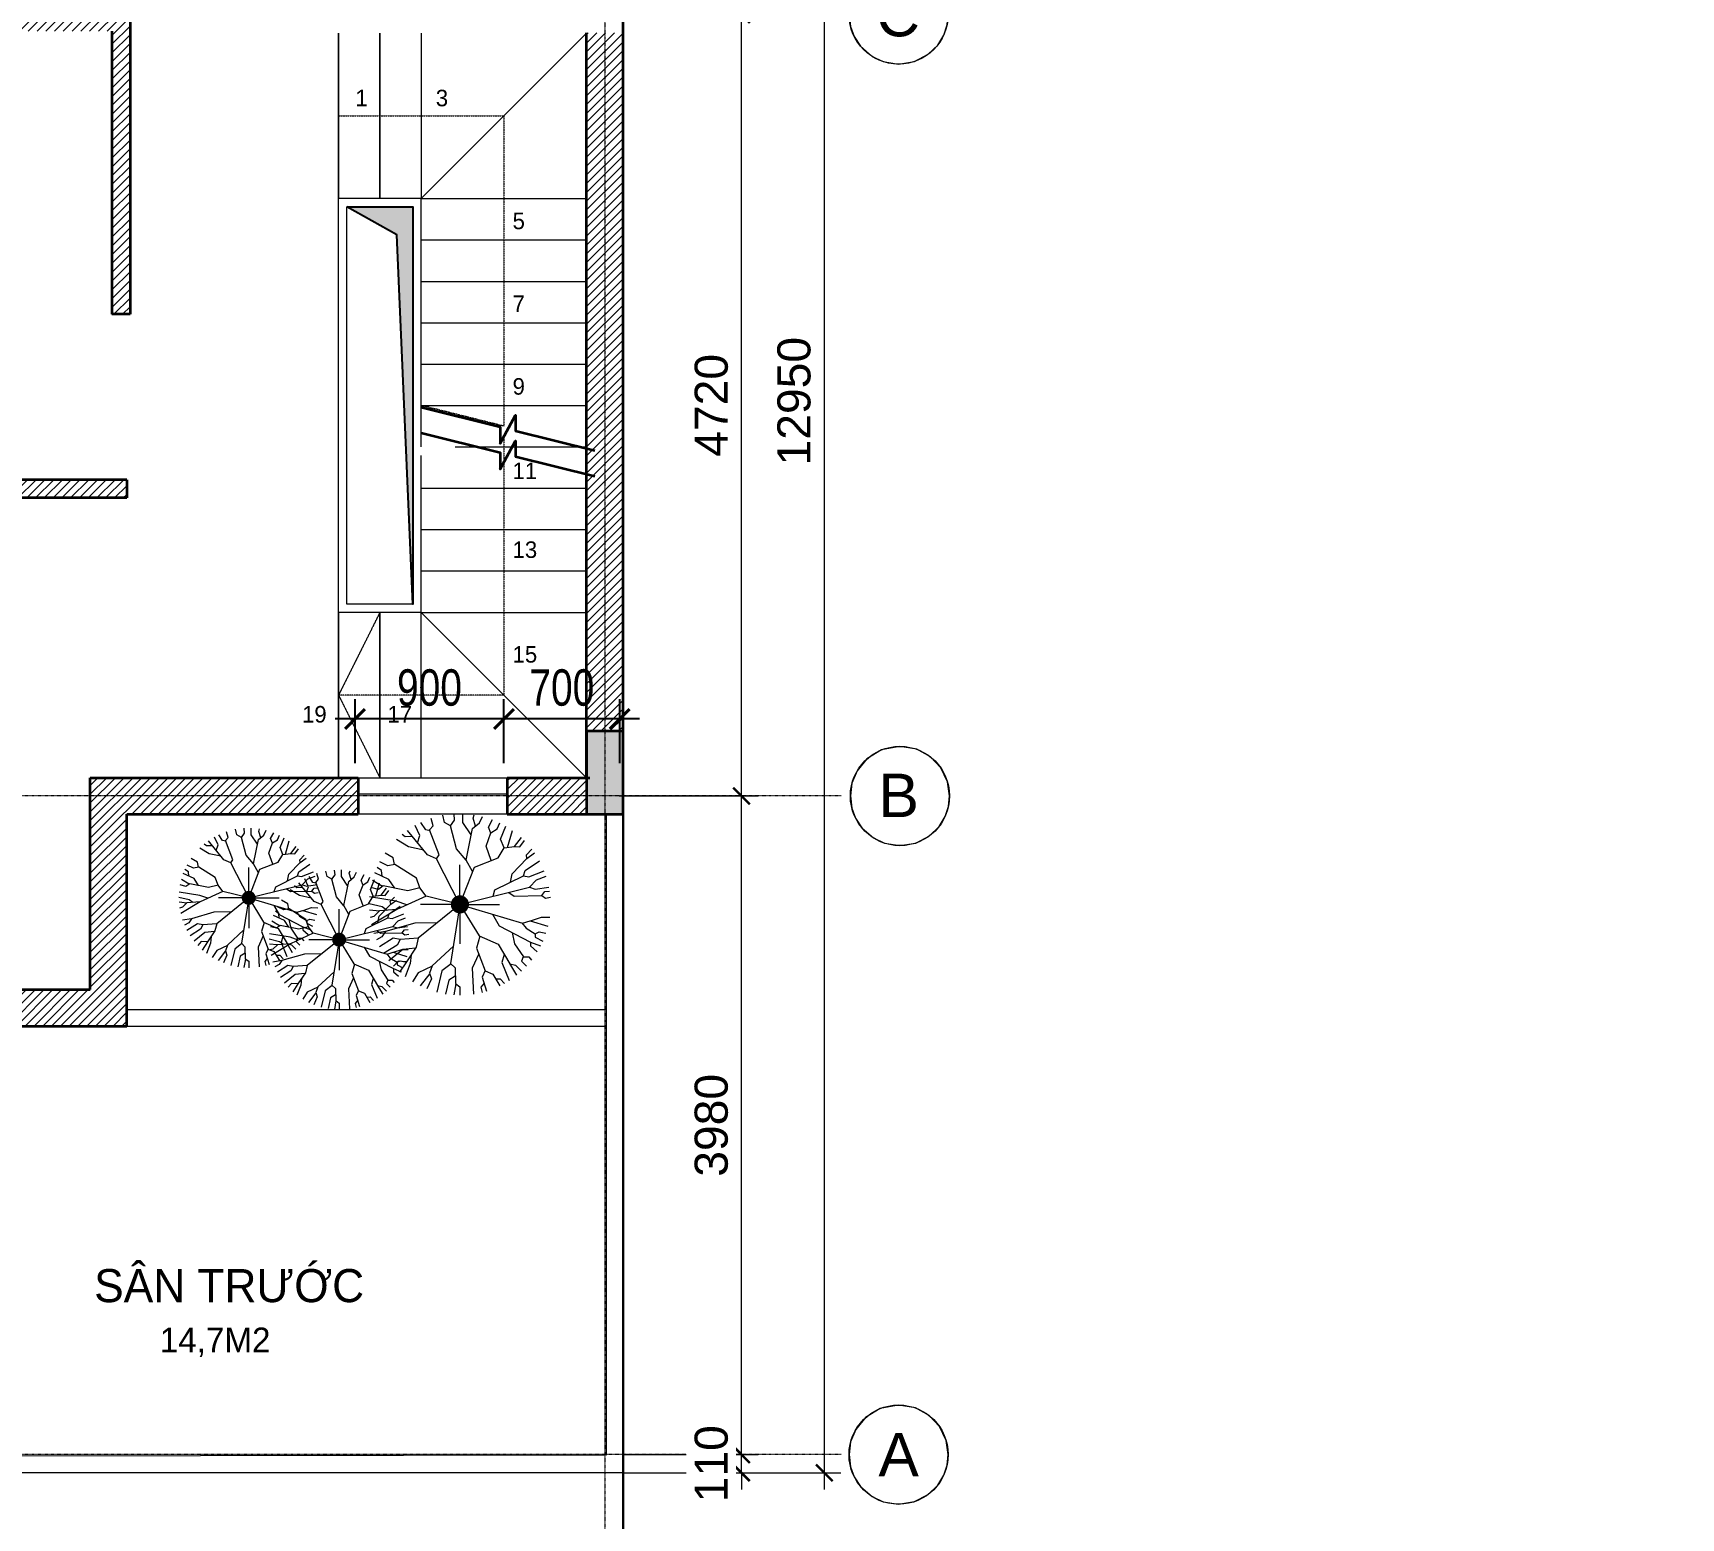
# Model space of a CAD drawing. Header units: millimetres. Extents: x -127141 to 682685, y -1234500 to 49778.
# Drawn here: x 317131 to 327093, y -15223 to -6250 of the extents above; entities that cross this region are included whole.
import ezdxf
from ezdxf.enums import TextEntityAlignment as Align

# ---------------------------------------------------------------- set-up
doc = ezdxf.new("R2010")
doc.units = ezdxf.units.MM
doc.header["$MEASUREMENT"] = 0
doc.set_wipeout_variables(frame=1)
for name, pattern in [('DASHDOT', [1, 0.5, -0.25, 0, -0.25]), ('HIDDEN', [0.75, 0.5, -0.25]), ('HIDDEN2', [0.1875, 0.125, -0.0625])]:
    doc.linetypes.add(name, pattern=pattern)
for name, color, linetype, lineweight in [('-DOOR', 137, 'Continuous', 9), ('-HATCH', 8, 'Continuous', 5), ('-KH', 143, 'Continuous', 13), ('-LINE1', 7, 'Continuous', 18), ('-TEXT', 7, 'Continuous', 15), ('-TREE', 86, 'Continuous', 5), ('-WALL', 4, 'Continuous', 35), ('A-COT VACH', 2, 'Continuous', 35), ('A-DIM', 251, 'Continuous', 15), ('A-HATCH', 251, 'Continuous', 5), ('A-KY HIEU', 34, 'Continuous', 20), ('A-NET THAY', 125, 'Continuous', 18), ('A-TRUC', 251, 'DASHDOT', 5), ('Chi gioi xay dung', 5, 'HIDDEN', 25), ('TEXT25', 2, 'Continuous', 13)]:
    doc.layers.add(name, color=color, linetype=linetype, lineweight=lineweight)
doc.layers.add('12. NET DIM', color=252, linetype='Continuous')
doc.layers.add('LUOI GIONG', color=160, linetype='Continuous', plot=False)
doc.styles.add('A1-arial', font='arial.ttf', dxfattribs={"width": 0.8})
doc.styles.add('AVANH', font='', dxfattribs={"width": 0.8})
doc.styles.get("Standard").update_dxf_attribs({"font": 'arial.ttf'})
doc.styles.add('SVN_AVO_thuong', font='')
doc.styles.add('T1', font='', dxfattribs={"height": 200})
doc.styles.get('AVANH').set_extended_font_data('.VnAvantH')
doc.styles.get('SVN_AVO_thuong').set_extended_font_data('SVN-Avo')
doc.styles.get('T1').set_extended_font_data('VNgeometric Light')
doc.dimstyles.new('C_100A3', dxfattribs={"dimscale": 100, "dimtxt": 2.2, "dimasz": 1.2, "dimexe": 1.2, "dimexo": 0, "dimgap": 0.75, "dimtad": 1, "dimdec": 0, "dimzin": 0, "dimdsep": 46, "dimtxsty": 'AVANH', "dimblk": 'ARCHTICK', "dimcen": 0, "dimdle": 1.2, "dimclrd": 256, "dimclre": 256, "dimclrt": 7, "dimadec": 0, "dimazin": 0, "dimtfac": 0.0001, "dimtdec": 0, "dimtix": 1, "dimtmove": 2, "dimatfit": 3, "dimfxl": 1.8, "dimtolj": 1, "dimtzin": 0, "dimarcsym": 0})
doc.dimstyles.new('DIM_LAYOUT A2-A3', dxfattribs={"dimscale": 0, "dimtxt": 2, "dimasz": 1, "dimexe": 1, "dimexo": 0, "dimgap": 0.8, "dimtad": 1, "dimdec": 0, "dimlfac": -1, "dimzin": 0, "dimdsep": 46, "dimtxsty": 'Standard', "dimblk": 'ARCHTICK', "dimcen": 1, "dimdle": 1, "dimclrd": 256, "dimclre": 256, "dimclrt": 7, "dimadec": 0, "dimazin": 0, "dimtfac": 1, "dimtdec": 0, "dimtix": 1, "dimtofl": 0, "dimtmove": 2, "dimatfit": 3, "dimldrblk": 'ARCHTICK', "dimfxl": 1, "dimtfill": 1, "dimtolj": 1, "dimtzin": 0, "dimarcsym": 0})

# ---------------------------------------------------------------- blocks, each defined once
blk = doc.blocks.new('tree-plan 2')
at = {"layer": '-TREE', "lineweight": 5}
for p, q in [((-1.523, 3.791), (-1.854, 4.643)), ((-1.354, 4.226), (-1.561, 4.75)), ((-0.848, 4.153), (-0.95, 4.909)), ((-0.703, 4.684), (-0.73, 4.946)), ((-0.486, 4.515), (-0.703, 4.684)), ((-0.486, 4.515), (-0.341, 4.709)), ((-0.341, 4.709), (-0.394, 4.984)), ((0.697, 4.491), (0.711, 4.949)), ((0.897, 3.865), (1.195, 4.855)), ((1.517, 4.37), (1.592, 4.74)), ((1.807, 4.153), (2.025, 4.572)), ((-2.73, 3.67), (-3.048, 3.963)), ((-2.537, 3.694), (-2.842, 4.114)), ((-2.537, 3.694), (-2.73, 3.67)), ((-1.692, 2.873), (-2.537, 3.694)), ((-1.861, 3.598), (-2.403, 4.385)), ((-1.572, 3.501), (-1.523, 3.791)), ((-0.944, 3.839), (-1.354, 4.226)), ((-0.944, 3.839), (-0.848, 4.153)), ((0, 0), (-0.944, 3.839)), ((-0.462, 2.994), (-0.486, 4.515)), ((0.905, 3.892), (0.697, 4.491)), ((1.034, 3.451), (0.897, 3.865)), ((1.024, 3.417), (1.3, 3.646)), ((1.18, 2.172), (2.073, 3.887)), ((1.3, 3.646), (1.614, 4.153)), ((1.614, 4.153), (1.517, 4.37)), ((1.614, 4.153), (1.807, 4.153)), ((2.073, 3.887), (2.291, 4.444)), ((2.073, 3.887), (2.29, 3.887)), ((2.29, 3.887), (2.62, 4.258)), ((2.893, 3.791), (3.07, 3.946)), ((2.893, 3.501), (2.893, 3.791)), ((3.134, 3.404), (3.396, 3.67)), ((-3.14, 2.631), (-4.077, 2.894)), ((-3.189, 3.018), (-3.678, 3.387)), ((-3.165, 3.308), (-3.512, 3.559)), ((-3.189, 3.018), (-3.165, 3.308)), ((-3.116, 2.438), (-3.189, 3.018)), ((-1.572, 3.501), (-1.861, 3.598)), ((-1.219, 2.783), (-1.692, 2.873)), ((-0.799, 1.931), (-1.572, 3.501)), ((-0.662, 2.69), (-0.462, 2.994)), ((0, 0), (1.034, 3.451)), ((1.549, 2.882), (2.169, 3.018)), ((2.169, 3.018), (2.893, 3.501)), ((2.193, 2.1), (3.279, 2.752)), ((2.882, 3.493), (3.134, 3.404)), ((3.251, 2.735), (3.905, 3.123)), ((3.279, 2.752), (3.352, 3.066)), ((3.352, 3.066), (3.679, 3.386)), ((-4.154, 2.052), (-4.487, 2.206)), ((-3.599, 2.245), (-4.311, 2.532)), ((-3.937, 1.713), (-4.154, 2.052)), ((-3.116, 2.438), (-3.599, 2.245)), ((-2.561, 2.1), (-3.116, 2.438)), ((-2.054, 0.796), (-2.561, 2.1)), ((-0.449, 1.825), (-0.799, 1.931)), ((0, 0), (0, 2.176)), ((0.541, 1.804), (1.18, 2.172)), ((1.735, 1.061), (2.193, 2.1)), ((2.768, 2.445), (3.207, 2.317)), ((3.207, 2.317), (4.196, 2.719)), ((3.834, 1.81), (4.491, 2.198)), ((4.1, 2.221), (4.354, 2.459)), ((4.105, 1.97), (4.1, 2.221)), ((-4.492, 1.085), (-4.844, 1.24)), ((-4.251, 1.569), (-4.669, 1.789)), ((-4.178, 0.699), (-4.492, 1.085)), ((-3.923, 1.709), (-4.251, 1.569)), ((-3.213, 1.448), (-3.937, 1.713)), ((-2.415, 1.723), (-3.213, 1.448)), ((0, 0), (1.735, 1.061)), ((1.755, 1.108), (2.41, 0.916)), ((2.41, 0.916), (3.665, 1.399)), ((2.724, 1.037), (3.521, 0.675)), ((3.649, 1.393), (4.003, 1.23)), ((3.665, 1.399), (3.834, 1.81)), ((4.003, 1.23), (4.779, 1.471)), ((4.332, 1.332), (4.558, 1.158)), ((4.558, 1.158), (4.848, 1.224)), ((-4.516, 0.168), (-4.997, 0.171)), ((-4.757, 0.723), (-4.939, 0.781)), ((-4.307, 0.857), (-4.757, 0.723)), ((-3.835, 0.627), (-4.516, 0.168)), ((-2.441, 0.337), (-4.178, 0.699)), ((-2.43, 0.343), (-3.068, -0.195)), ((-1.804, 0.699), (-2.441, 0.337)), ((0, 0), (-2.054, 0.796)), ((0, 0), (2.176, 0)), ((3.521, 0.675), (4.943, 0.754)), ((-4.637, -0.291), (-4.99, -0.32)), ((-4.516, -0.847), (-4.911, -0.94)), ((-4.323, -0.509), (-4.637, -0.291)), ((-4.323, -0.509), (-4.516, -0.847)), ((-3.068, -0.195), (-4.323, -0.509)), ((0, 0), (-2.513, -1.282)), ((0, 0), (-2.176, 0)), ((0, 0), (-0.462, -1.861)), ((0, 0), (0, -2.176)), ((0, 0), (1.855, -2.296)), ((0, 0), (3.255, -0.509)), ((2.298, -0.359), (3.376, -1.523)), ((3.255, -0.509), (3.496, -0.267)), ((3.279, -0.485), (3.665, -0.992)), ((3.496, -0.267), (4.365, -0.243)), ((3.955, -0.254), (4.172, -0.605)), ((4.172, -0.605), (4.938, -0.785)), ((4.365, -0.243), (4.534, -0.002)), ((4.378, -0.225), (4.988, -0.341)), ((4.534, -0.002), (5, -0.002)), ((-4.323, -1.475), (-4.74, -1.59)), ((-4.106, -1.668), (-4.323, -1.475)), ((-2.73, -1.137), (-4.106, -1.668)), ((-4.051, -1.647), (-4.106, -1.886)), ((-2.73, -1.789), (-4.079, -2.891)), ((-2.513, -1.282), (-2.73, -1.137)), ((-2.513, -1.282), (-2.73, -1.789)), ((1.007, -1.246), (1.035, -2.489)), ((3.376, -1.523), (3.786, -1.668)), ((3.399, -1.531), (3.762, -2.296)), ((3.665, -0.992), (4.834, -1.278)), ((3.786, -1.668), (4.1, -1.572)), ((3.801, -1.663), (4.494, -2.191)), ((4.1, -1.572), (4.659, -1.815)), ((-4.106, -1.886), (-4.514, -2.149)), ((-3.792, -2.2), (-4.354, -2.459)), ((-3.396, -2.333), (-3.792, -2.2)), ((-3.738, -2.612), (-3.72, -3.021)), ((-2.979, -1.992), (-3.165, -2.828)), ((-1.451, -2.393), (-2.199, -3.576)), ((-0.92, -2.2), (-1.451, -2.393)), ((-0.462, -1.861), (-0.92, -2.2)), ((-0.92, -2.2), (-0.751, -2.876)), ((-0.462, -1.861), (0.287, -3.48)), ((1.035, -2.489), (1.493, -4.108)), ((1.855, -2.296), (1.928, -3.287)), ((1.855, -2.296), (2.362, -2.417)), ((2.362, -2.417), (3.159, -2.948)), ((2.412, -2.45), (2.483, -3.142)), ((2.769, -2.688), (3.255, -2.731)), ((3.762, -2.296), (4.266, -2.608)), ((-3.72, -3.021), (-3.852, -3.187)), ((-3.165, -2.828), (-3.571, -3.5)), ((-2.196, -3.595), (-2.561, -3.673)), ((-2.199, -3.576), (-2.127, -3.963)), ((-0.892, -3.591), (-1.379, -3.915)), ((-0.751, -2.876), (-1.017, -4.229)), ((-0.172, -3.504), (-0.42, -4.982)), ((0.029, -2.922), (-0.172, -3.504)), ((0.287, -3.48), (1.122, -4.873)), ((0.287, -3.48), (0.359, -4.422)), ((1.929, -3.287), (1.855, -3.673)), ((1.928, -3.287), (2.242, -3.456)), ((2.242, -3.456), (2.707, -4.204)), ((2.483, -3.142), (3.107, -3.917)), ((3.159, -2.948), (3.134, -3.407)), ((3.134, -3.407), (3.409, -3.657)), ((3.159, -2.948), (3.734, -3.326)), ((3.255, -2.731), (3.982, -3.023)), ((-2.561, -3.673), (-2.829, -4.123)), ((-2.127, -3.963), (-2.343, -4.417)), ((-1.861, -4.325), (-2.038, -4.566)), ((-1.55, -4.287), (-1.861, -4.325)), ((-1.379, -3.915), (-1.735, -4.689)), ((-0.985, -4.272), (-1.317, -4.823)), ((-1.017, -4.229), (-0.824, -4.494)), ((-0.824, -4.494), (-0.926, -4.913)), ((0.142, -4.277), (-0.027, -5)), ((0.327, -4.008), (0.142, -4.277)), ((0.371, -4.434), (0.313, -4.99)), ((0.359, -4.422), (0.673, -4.736)), ((1.493, -4.108), (1.599, -4.738)), ((1.493, -4.108), (1.783, -4.301)), ((1.783, -4.301), (1.95, -4.604)), ((1.855, -3.673), (2.329, -4.424)), ((0.673, -4.736), (0.727, -4.947))]:
    blk.add_line(p, q, dxfattribs=at)
at = {"layer": '-TREE', "lineweight": 5, "const_width": 0.5}
blk.add_lwpolyline([(-0.25, 0, 1), (0.25, 0, 1)], format="xyb", close=True, dxfattribs=at)
blk = doc.blocks.new('_ArchTick')
at = {"color": 0, "linetype": 'ByBlock', "const_width": 0.15}
blk.add_lwpolyline([(-0.5, -0.5), (0.5, 0.5)], dxfattribs=at)
blk = doc.blocks.new('*D189')
at = {"layer": '12. NET DIM', "lineweight": -2, "transparency": 16777216}
for p, q in [((319977.5, -10663.1), (319977.5, -10275.4)), ((320677.5, -10663.1), (320677.5, -10275.4)), ((320797.5, -10395.4), (319857.5, -10395.4))]:
    blk.add_line(p, q, dxfattribs=at)
at = {"layer": 'Defpoints', "color": 0, "transparency": 16777216}
for p in [(319977.5, -10395.4), (319977.5, -10663.1), (320677.5, -10663.1)]:
    blk.add_point(p, dxfattribs=at)
at = {"layer": '12. NET DIM', "lineweight": -2, "transparency": 16777216, "xscale": 119.9999999999999, "yscale": 119.9999999999999, "zscale": 119.9999999999999, "rotation": 180}
blk.add_blockref('_ArchTick', (319977.5, -10395.4), dxfattribs=at)
at = {"layer": '12. NET DIM', "lineweight": -2, "transparency": 16777216, "xscale": 119.9999999999999, "yscale": 119.9999999999999, "zscale": 119.9999999999999}
blk.add_blockref('_ArchTick', (320677.5, -10395.4), dxfattribs=at)
at = {"layer": '12. NET DIM', "color": 7, "transparency": 16777216, "insert": (320327.5, -10206.7), "char_height": 220, "attachment_point": 5, "style": 'AVANH'}
blk.add_mtext('\\A1;700', dxfattribs=at)
blk = doc.blocks.new('*D190')
at = {"layer": '12. NET DIM', "lineweight": -2, "transparency": 16777216}
for p, q in [((319077.5, -10663.1), (319077.5, -10275.4)), ((319977.5, -10663.1), (319977.5, -10275.4)), ((320097.5, -10395.4), (318957.5, -10395.4))]:
    blk.add_line(p, q, dxfattribs=at)
at = {"layer": 'Defpoints', "color": 0, "transparency": 16777216}
for p in [(319077.5, -10395.4), (319077.5, -10663.1), (319977.5, -10663.1)]:
    blk.add_point(p, dxfattribs=at)
at = {"layer": '12. NET DIM', "lineweight": -2, "transparency": 16777216, "xscale": 119.9999999999999, "yscale": 119.9999999999999, "zscale": 119.9999999999999, "rotation": 180}
blk.add_blockref('_ArchTick', (319077.5, -10395.4), dxfattribs=at)
at = {"layer": '12. NET DIM', "lineweight": -2, "transparency": 16777216, "xscale": 119.9999999999999, "yscale": 119.9999999999999, "zscale": 119.9999999999999}
blk.add_blockref('_ArchTick', (319977.5, -10395.4), dxfattribs=at)
at = {"layer": '12. NET DIM', "color": 7, "transparency": 16777216, "insert": (319527.5, -10206.7), "char_height": 220, "attachment_point": 5, "style": 'AVANH'}
blk.add_mtext('\\A1;900', dxfattribs=at)
blk = doc.blocks.new('*D416')
at = {"layer": 'A-DIM', "lineweight": -2, "transparency": 16777216}
for p, q in [((13544.6, 4943.1), (13544.6, 9122.9)), ((12804.2, 9022.9), (13644.6, 9022.9)), ((12828.1, 5043.1), (13644.6, 5043.1))]:
    blk.add_line(p, q, dxfattribs=at)
at = {"layer": 'Defpoints', "color": 0, "transparency": 16777216}
for p in [(12804.2, 9022.9, 0), (13544.6, 9022.9), (12828.1, 5043.1, 0)]:
    blk.add_point(p, dxfattribs=at)
at = {"layer": 'A-DIM', "lineweight": -2, "transparency": 16777216, "xscale": 100, "yscale": 100, "zscale": 100}
for p, rotation in [((13544.6, 9022.9), 90), ((13544.6, 5043.1), 270)]:
    blk.add_blockref('_ArchTick', p, dxfattribs=dict(at, rotation=rotation))
at = {"layer": 'A-DIM', "color": 7, "transparency": 16777216, "insert": (13362.4, 7033), "char_height": 200, "attachment_point": 5, "rotation": 90, "bg_fill": 3, "box_fill_scale": 1.25, "bg_fill_color": 256, "bg_fill_true_color": 13158600, "bg_fill_transparency": 0}
blk.add_mtext('\\A1;3980', dxfattribs=at)
blk = doc.blocks.new('*D417')
at = {"layer": 'A-DIM', "lineweight": -2, "transparency": 16777216}
for p, q in [((13544.6, 8922.9), (13544.6, 13843.4)), ((12804.2, 13743.4), (13644.6, 13743.4)), ((12804.2, 9022.9), (13644.6, 9022.9))]:
    blk.add_line(p, q, dxfattribs=at)
at = {"layer": 'Defpoints', "color": 0, "transparency": 16777216}
for p in [(12804.2, 13743.4, 0), (13544.6, 13743.4), (12804.2, 9022.9, 0)]:
    blk.add_point(p, dxfattribs=at)
at = {"layer": 'A-DIM', "lineweight": -2, "transparency": 16777216, "xscale": 100, "yscale": 100, "zscale": 100}
for p, rotation in [((13544.6, 13743.4), 90), ((13544.6, 9022.9), 270)]:
    blk.add_blockref('_ArchTick', p, dxfattribs=dict(at, rotation=rotation))
at = {"layer": 'A-DIM', "color": 7, "transparency": 16777216, "insert": (13362.5, 11383.2), "char_height": 200, "attachment_point": 5, "rotation": 90, "bg_fill": 3, "box_fill_scale": 1.25, "bg_fill_color": 256, "bg_fill_true_color": 13158600, "bg_fill_transparency": 0}
blk.add_mtext('\\A1;4720', dxfattribs=at)
blk = doc.blocks.new('*D423')
at = {"layer": 'A-DIM', "lineweight": -2, "transparency": 16777216}
for p, q in [((14044.6, 17983.6), (14044.6, 4833.1)), ((12825.4, 17883.6), (14144.6, 17883.6)), ((12825.4, 4933.1), (14144.6, 4933.1))]:
    blk.add_line(p, q, dxfattribs=at)
at = {"layer": 'Defpoints', "color": 0, "transparency": 16777216}
for p in [(12825.4, 17883.6, 0), (12825.4, 4933.1, 0), (14044.6, 4933.1)]:
    blk.add_point(p, dxfattribs=at)
at = {"layer": 'A-DIM', "lineweight": -2, "transparency": 16777216, "xscale": 100, "yscale": 100, "zscale": 100}
for p, rotation in [((14044.6, 17883.6), 90), ((14044.6, 4933.1), 270)]:
    blk.add_blockref('_ArchTick', p, dxfattribs=dict(at, rotation=rotation))
at = {"layer": 'A-DIM', "color": 7, "transparency": 16777216, "insert": (13862.4, 11408.3), "char_height": 200, "attachment_point": 5, "rotation": 90, "bg_fill": 3, "box_fill_scale": 1.25, "bg_fill_color": 256, "bg_fill_true_color": 13158600, "bg_fill_transparency": 0}
blk.add_mtext('\\A1;12950', dxfattribs=at)
blk = doc.blocks.new('*D424')
at = {"layer": 'A-DIM', "lineweight": -2, "transparency": 16777216}
for p, q in [((13544.6, 5043.1), (13544.6, 5143.1)), ((12825.4, 5043.1), (13644.6, 5043.1)), ((12825.4, 4933.1), (13644.6, 4933.1)), ((13544.6, 4933.1), (13544.6, 4833.1))]:
    blk.add_line(p, q, dxfattribs=at)
at = {"layer": 'Defpoints', "color": 0, "transparency": 16777216}
for p in [(12825.4, 5043.1, 0), (12825.4, 4933.1, 0)]:
    blk.add_point(p, dxfattribs=at)
at = {"layer": 'A-DIM', "lineweight": -2, "transparency": 16777216, "xscale": 100, "yscale": 100, "zscale": 100}
for p, rotation in [((13544.6, 5043.1), 270), ((13544.6, 4933.1), 90)]:
    blk.add_blockref('_ArchTick', p, dxfattribs=dict(at, rotation=rotation))
at = {"layer": 'A-DIM', "color": 7, "transparency": 16777216, "insert": (13362.4, 4988.1), "char_height": 200, "attachment_point": 5, "rotation": 90, "bg_fill": 3, "box_fill_scale": 1.25, "bg_fill_color": 256, "bg_fill_true_color": 13158600, "bg_fill_transparency": 0}
blk.add_mtext('\\A1;110', dxfattribs=at)
at = {"layer": 'Defpoints', "color": 0, "transparency": 16777216}
blk.add_point((13544.6, 5043.1), dxfattribs=at)
blk = doc.blocks.new('Tag - Metric')
blk.add_lwpolyline([(0, 3.44), (-1.1, 3.26), (-2.06, 2.76), (-2.71, 2.12), (-3.13, 1.43), (-3.37, 0.73), (-3.44, 0), (-3.3, -0.99), (-2.83, -1.96), (-2.11, -2.72), (-1.16, -3.24), (0, -3.44), (1.28, -3.19), (2.29, -2.57), (2.96, -1.75), (3.33, -0.88), (3.44, 0), (3.34, 0.84), (3.08, 1.53), (2.65, 2.2), (1.84, 2.91), (1.07, 3.27), (0, 3.44)], close=True)
blk.add_circle((0, 0), 3.44)
at = {"style": 'A1-arial', "flags": 8}
blk.add_attdef('1', text='', height=3, dxfattribs=at).set_placement((0, 0), align=Align.MIDDLE_CENTER)
blk = doc.blocks.new('A$C613aa57a')
at = {"layer": 'A-TRUC', "ltscale": 3}
blk.add_line((14146.6, 5043.1, 0), (599.3, 5043.1, 0), dxfattribs=at)
at = {"layer": 'A-TRUC', "ltscale": 3, "elevation": 0}
blk.add_lwpolyline([(12718.1, 20484.1), (12718.1, 867.1)], dxfattribs=at)
at = {"layer": 'A-KY HIEU'}
ref = blk.add_blockref('Tag - Metric', (14502, 9022.9, 0), dxfattribs=dict(at, xscale=87.13796474971016, yscale=87.13796474971016, zscale=87.13796474971016, rotation=180))
ref.add_attrib('DETAIL#', 'B', dxfattribs={"layer": '0', "height": 262.5, "style": 'A1-arial'}).set_placement((14494.7, 9026.5, 0), align=Align.MIDDLE_CENTER)
at = {"layer": 'A-DIM'}
dim = blk.add_linear_dim(base=(13544.6, 9022.9), p1=(12828.1, 5043.1, 0), p2=(12804.2, 9022.9, 0), angle=270, dimstyle='DIM_LAYOUT A2-A3', override={"dimscale": 100}, dxfattribs=at)
dim.commit()
dim.dimension.update_dxf_attribs({"geometry": '*D416', "text_midpoint": (13362.4, 7033)})
dim = blk.add_linear_dim(base=(13544.6004, 13743.4286, 0), p1=(12804.2419, 9022.9402, 0), p2=(12804.2419, 13743.4286, 0), angle=270, dimstyle='DIM_LAYOUT A2-A3', override={"dimscale": 100}, dxfattribs=at)
dim.commit()
dim.dimension.update_dxf_attribs({"geometry": '*D417', "text_midpoint": (13362.4858, 11383.1844, 0)})
dim = blk.add_linear_dim(base=(14044.55764, 4933.09284), p1=(12825.41077, 17883.59278, 0), p2=(12825.41077, 4933.09284, 0), angle=90, dimstyle='DIM_LAYOUT A2-A3', override={"dimscale": 100}, dxfattribs=at)
dim.commit()
dim.dimension.update_dxf_attribs({"geometry": '*D423', "text_midpoint": (13862.44304, 11408.34281)})
at = {"layer": 'A-COT VACH'}
h = blk.add_hatch(color=251, dxfattribs=at)
h.dxf.hatch_style = 1
h.paths.add_polyline_path([(12828.2, 9413.9), (12608.2, 9413.9), (12608.2, 8913.9), (12828.2, 8913.9)])
at = {"layer": 'A-COT VACH', "elevation": 0}
blk.add_lwpolyline([(12608.2, 8913.9), (12828.2, 8913.9), (12828.2, 9413.9), (12608.2, 9413.9)], close=True, dxfattribs=at)
at = {"layer": 'A-TRUC', "ltscale": 3}
blk.add_line((14146.6, 9022.9, 0), (599.3, 9022.9, 0), dxfattribs=at)
at = {"layer": 'A-KY HIEU'}
ref = blk.add_blockref('Tag - Metric', (14494, 13745.2, 0), dxfattribs=dict(at, xscale=87.13796474971016, yscale=87.13796474971016, zscale=87.13796474971016, rotation=180))
ref.add_attrib('DETAIL#', 'C', dxfattribs={"layer": '0', "height": 262.5, "style": 'A1-arial'}).set_placement((14490.3, 13744.1, 0), align=Align.MIDDLE_CENTER)
ref = blk.add_blockref('Tag - Metric', (14494, 5043.1, 0), dxfattribs=dict(at, xscale=87.13796474971016, yscale=87.13796474971016, zscale=87.13796474971016, rotation=180))
ref.add_attrib('DETAIL#', 'A', dxfattribs={"layer": '0', "height": 262.5, "style": 'A1-arial'}).set_placement((14494, 5043.1, 0), align=Align.MIDDLE_CENTER)
at = {"layer": 'A-DIM'}
dim = blk.add_linear_dim(base=(13544.6, 5043.1, 0), p1=(12825.4, 4933.1, 0), p2=(12825.4, 5043.1, 0), angle=90, dimstyle='DIM_LAYOUT A2-A3', override={"dimscale": 100}, dxfattribs=at)
dim.commit()
dim.dimension.update_dxf_attribs({"geometry": '*D424', "text_midpoint": (13362.4, 4988.1, 0)})

msp = doc.modelspace()

# ---------------------------------------------------------------- hatches: boundary and pattern name
at = {"layer": '-HATCH', "true_color": 0x8c8896}
h = msp.add_hatch(color=252, dxfattribs=at)
h.dxf.hatch_style = 1
h.paths.add_polyline_path([(319027.8, -7301), (319427.6, -7301), (319427.6, -9701), (319330, -7469.5)])
at = {"layer": 'A-HATCH'}
h = msp.add_hatch(dxfattribs=at)
h.set_pattern_fill('ANSI31', color=256, scale=300)
h.paths.add_polyline_path([(320477.5, -10469.7), (320697.5, -10469.7), (320697.5, -6250.2), (320477.5, -6250.2)])
h.paths.add_polyline_path([(317717.4, -3340.1), (317497.4, -3340.1), (317497.4, -6040), (313917.5, -6040), (313917.5, -6240), (317607.4, -6240), (317607.4, -7950), (317717.4, -7950)])
h.paths.add_polyline_path([(317697.4, -9060), (317697.4, -8950), (313917.5, -8950), (313917.5, -8750.5), (313697.5, -8750.5), (313697.5, -9250.5), (313917.5, -9250.5), (313917.5, -9060)])
h.paths.add_polyline_path([(313697.5, -7550.5), (313917.5, -7550.5), (313917.5, -6250), (313697.5, -6250)])
h.paths.add_polyline_path([(318397.5, -2220), (318397.5, -2000), (317497.4, -2000), (317497.4, -2440.1), (317717.4, -2440.1), (317717.4, -2220)])
h.paths.add_polyline_path([(320397.5, -2220), (320397.5, -2000), (319797.5, -2000), (319797.5, -2220)])
h.paths.add_polyline_path([(320477.5, -4050.2), (320697.5, -4050.2), (320697.5, -2220), (320477.5, -2220)])
h = msp.add_hatch(dxfattribs=at)
h.set_pattern_fill('ANSI31', color=256, scale=300)
h.paths.add_polyline_path([(317697.4, -10970.5), (319097.5, -10970.5), (319097.5, -10750.5), (317477.4, -10750.5), (317477.4, -12030.5), (316397.4, -12030.5), (316397.4, -12250.5), (317697.4, -12250.5)])
h.paths.add_polyline_path([(314997.4, -12030.5), (313917.5, -12030.5), (313917.5, -10969.7), (313697.5, -10969.7), (313697.5, -12250.5), (314997.4, -12250.5)])
h.paths.add_polyline_path([(320477.5, -10750.5), (319997.5, -10750.5), (319997.5, -10970.5), (320477.5, -10970.5)])

# ---------------------------------------------------------------- linework, layer by layer
at = {"layer": '-DOOR'}
msp.add_lwpolyline([(319097.5, -10750.5), (319997.5, -10750.5), (319997.5, -10970.5), (319097.5, -10970.5)], close=True, dxfattribs=at)
msp.add_lwpolyline([(319997.5, -10850.5), (319097.5, -10850.5)], dxfattribs=at)
at = {"layer": '-KH', "linetype": 'HIDDEN2', "ltscale": 5}
msp.add_line((319977.6, -8626), (319477.6, -8501), dxfattribs=at)
for points in [[(318977.8, -6751), (319977.6, -6751), (319977.6, -8626)], [(319977.6, -8677.5), (319977.6, -10251), (318977.8, -10251)], [(319227.7, -9751), (318977.8, -10251), (319227.7, -10750.3)]]:
    msp.add_lwpolyline(points, dxfattribs=at)
at = {"layer": '-LINE1'}
for p, q in [((318977.8, -7251), (318977.8, -6251)), ((318977.8, -6251), (318977.8, -7251)), ((319227.7, -7251), (319227.7, -6251)), ((319227.7, -6251), (319227.7, -7251)), ((319477.6, -6251), (319477.6, -7251)), ((319477.6, -7251), (318977.8, -7251)), ((318977.8, -9751), (318977.8, -7251)), ((319477.6, -8751), (319477.6, -7251)), ((319427.6, -7301), (319027.8, -7301)), ((319027.8, -9701), (319027.8, -7301)), ((319427.6, -9701), (319427.6, -7301)), ((319477.6, -9751), (319477.6, -8802.5)), ((319477.6, -9751), (318977.8, -9751)), ((318977.8, -9751), (318977.8, -10751)), ((318977.8, -10751), (318977.8, -9751)), ((319427.6, -9701), (319027.8, -9701)), ((319227.7, -9751), (319227.7, -10751)), ((319227.7, -10751), (319227.7, -9751)), ((319477.6, -10751), (319477.6, -9751)), ((319477.6, -9751), (320477.5, -10750.5)), ((320597.5, -14842.6), (320597.5, -10970.5)), ((320697.5, -14947.4), (320697.5, -10970.5)), ((316066.7, -14849.4), (320597.5, -14842.6)), ((316023.3, -14947.4), (320697.5, -14947.4))]:
    msp.add_line(p, q, dxfattribs=at)
at = {"layer": '-LINE1', "lineweight": 18}
for p, q in [((319477.6, -7251), (320477.5, -6250.5)), ((319477.6, -7251), (320477.6, -7251)), ((319477.6, -7501), (320477.6, -7501)), ((319477.6, -7751), (320477.6, -7751)), ((319477.6, -8001), (320477.6, -8001)), ((319477.6, -8251), (320477.6, -8251)), ((319477.6, -8501), (320477.6, -8501)), ((319683.7, -8751), (320477.6, -8751)), ((319477.6, -9001), (320477.6, -9001)), ((319477.6, -9251), (320477.6, -9251)), ((319477.6, -9501), (320477.6, -9501)), ((319477.6, -9751), (320477.6, -9751))]:
    msp.add_line(p, q, dxfattribs=at)
at = {"layer": '-LINE1'}
for points in [[(317697.4, -12150.5), (320597.5, -12150.5)], [(317697.4, -12250.5), (320597.5, -12250.5)]]:
    msp.add_lwpolyline(points, dxfattribs=at)
at = {"layer": '-WALL'}
for p, q in [((320697.5, -10970.5), (320697.5, -2000)), ((317717.4, -3340.1), (317717.4, -7950)), ((317607.4, -6240), (317607.4, -7950)), ((320477.5, -10750.5), (320477.5, -6250)), ((317717.4, -7950), (317607.4, -7950)), ((317697.4, -8950), (313917.5, -8950)), ((317697.4, -8950), (317697.4, -9060)), ((317697.4, -9060), (313917.5, -9060)), ((317477.4, -12030.5), (317477.4, -10750.5)), ((317477.4, -10750.5), (319097.5, -10750.5)), ((319097.5, -10750.5), (319097.5, -10970.5)), ((319997.5, -10750.5), (320497.5, -10750.5)), ((319997.5, -10750.5), (319997.5, -10970.5)), ((317697.4, -12250.5), (317697.4, -10970.5)), ((317697.4, -10970.5), (319097.5, -10970.5)), ((319997.5, -10970.5), (320697.5, -10970.5)), ((316397.4, -12030.5), (317477.4, -12030.5)), ((316397.4, -12250.5), (317697.4, -12250.5))]:
    msp.add_line(p, q, dxfattribs=at)
for points in [[(319477.6, -8511.1), (319953.9, -8630.1), (319953.9, -8731.4), (320047.2, -8559.7), (320047.2, -8653.5), (320527.6, -8773.6)], [(319477.6, -8666.1), (319953.9, -8785.2), (319953.9, -8886.4), (320047.2, -8714.8), (320047.2, -8808.5), (320527.6, -8928.6)]]:
    msp.add_lwpolyline(points, dxfattribs=at)
at = {"layer": '12. NET DIM'}
msp.add_lwpolyline([(319027.8, -7301), (319427.6, -7301), (319427.6, -9701), (319330, -7469.5), (319027.8, -7301)], dxfattribs=at)
at = {"layer": 'LUOI GIONG'}
for points in [[(295697.5, 0), (320697.5, 0), (320697.5, -25000), (295697.5, -25000)], [(320697.5, 0), (345697.5, 0), (345697.5, -25000), (320697.5, -25000)]]:
    msp.add_lwpolyline(points, close=True, dxfattribs=at)

# ---------------------------------------------------------------- block references
at = {"layer": 'Chi gioi xay dung', "rotation": 269.9999978920299}
for p, xscale, yscale, zscale in [((318435, -11476.3), 84.37499999999999, 84.37499999999999, 84.37499999999999), ((319711.4, -11515.8), 109.6874999999999, 109.6874999999999, 109.6874999999999), ((318981.3, -11729), 84.37499999999999, 84.37499999999999, 84.37499999999999)]:
    msp.add_blockref('tree-plan 2', p, dxfattribs=dict(at, xscale=xscale, yscale=yscale, zscale=zscale))

# ---------------------------------------------------------------- texts
at = {"layer": '-TEXT', "style": 'T1'}
for s, p in [('1', (319079.4, -6693.3)), ('3', (319565.8, -6693.3)), ('5', (320030, -7435.9)), ('7', (320030, -7935.9)), ('9', (320030, -8435.9)), ('11', (320029.9, -8945.9)), ('13', (320029.9, -9422.3)), ('15', (320029.9, -10054.8)), ('19', (318757.3, -10416.8)), ('17', (319273.3, -10416.8))]:
    msp.add_text(s, height=100, rotation=360, dxfattribs=at).set_placement(p)
at = {"layer": 'TEXT25'}
for s, height, style, p in [('SÂN TRƯỚC', 200, 'SVN_AVO_thuong', (317500.9, -13919.2)), ('14,7M2', 150, 'T1', (317897.4, -14222.7))]:
    msp.add_text(s, height=height, rotation=360, dxfattribs=dict(at, style=style)).set_placement(p)

# ---------------------------------------------------------------- dimensions: what is measured, and where the dimension line sits
at = {"layer": '12. NET DIM'}
for base, p1, p2, picture, middle in [((319077.5, -10395.4), (319977.5, -10663.1), (319077.5, -10663.1), '*D190', (319527.5, -10206.7)), ((319977.5, -10395.4), (320677.5, -10663.1), (319977.5, -10663.1), '*D189', (320327.5, -10206.7))]:
    dim = msp.add_linear_dim(base=base, p1=p1, p2=p2, dimstyle='C_100A3', dxfattribs=at)
    dim.commit()
    dim.dimension.update_dxf_attribs({"geometry": picture, "text_midpoint": middle})

# ---------------------------------------------------------------- next in the draw order: block references
at = {"layer": 'A-NET THAY'}
msp.add_blockref('A$C613aa57a', (307869.3, -19883.6), dxfattribs=at)

doc.saveas('drawing.dxf')
